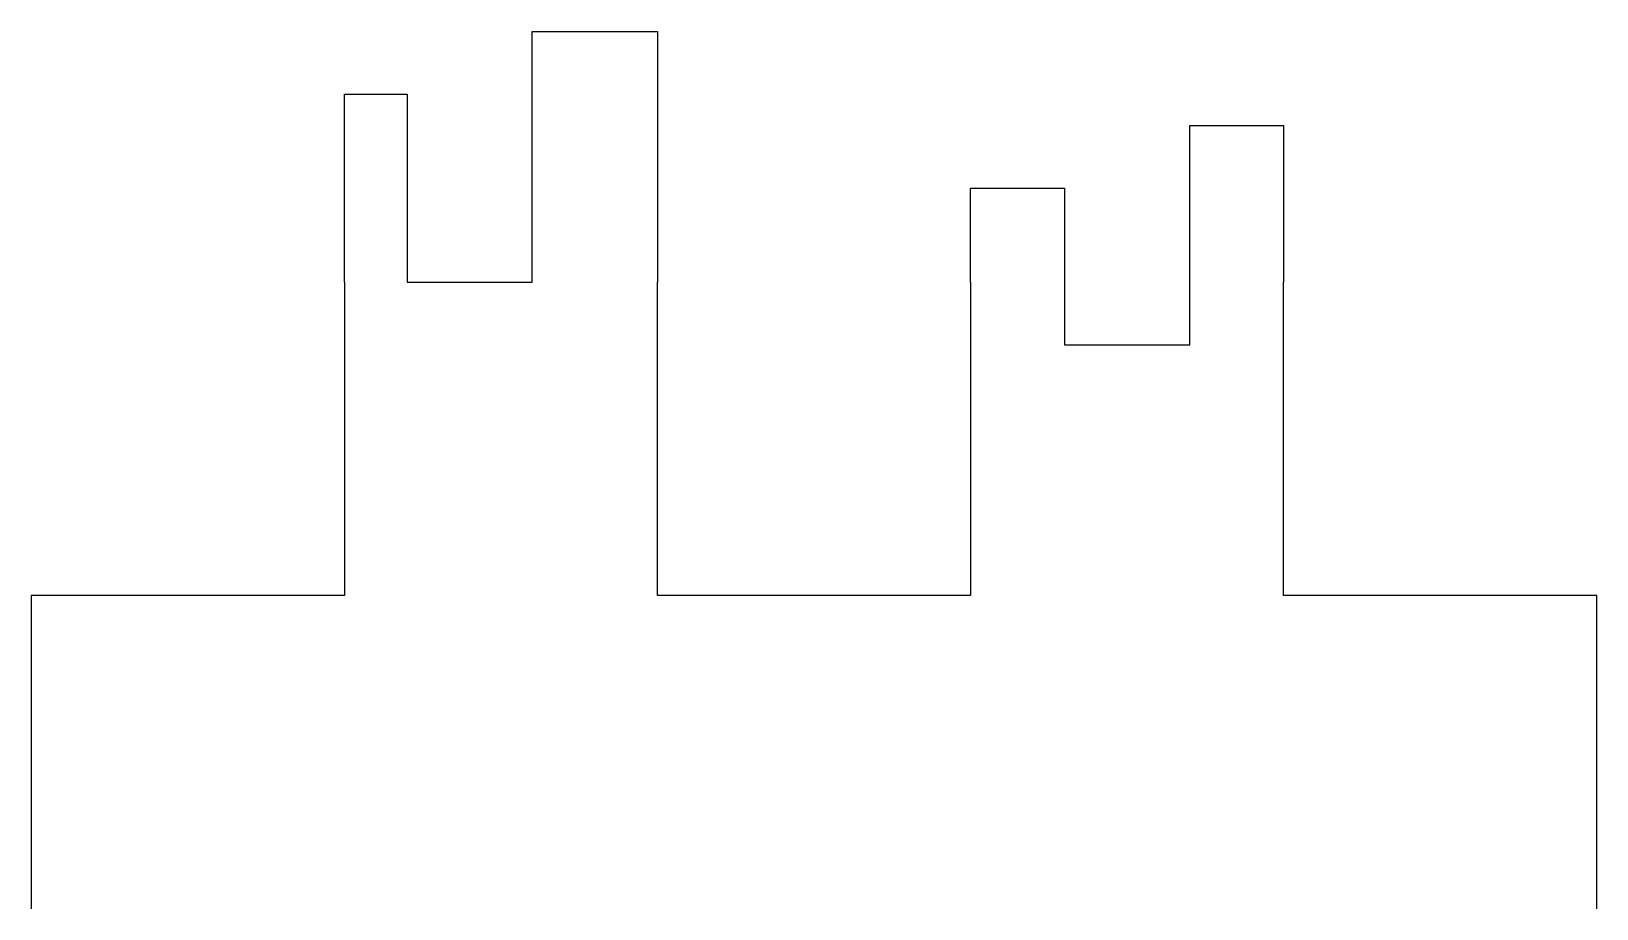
# Model space of a CAD drawing. Header units: millimetres. Extents: x -60 to -10, y -30 to -2.
import ezdxf

# ---------------------------------------------------------------- set-up
doc = ezdxf.new("R2010")
doc.units = ezdxf.units.MM
doc.header["$MEASUREMENT"] = 0
doc.layers.get('0').update_dxf_attribs({"lineweight": 25, "true_color": 0xffffff})

msp = doc.modelspace()

# ---------------------------------------------------------------- linework, layer by layer
for p, q in [((-44, -10), (-44, -2)), ((-44, -2), (-40, -2)), ((-40, -2), (-40, -10)), ((-50, -10), (-50, -4)), ((-50, -4), (-48, -4)), ((-48, -4), (-48, -10)), ((-23, -12), (-23, -5)), ((-23, -5), (-20, -5)), ((-20, -5), (-20, -10)), ((-30, -10), (-30, -7)), ((-30, -7), (-27, -7)), ((-27, -7), (-27, -12)), ((-50, -10), (-50, -20)), ((-48, -10), (-44, -10)), ((-40, -20), (-40, -10)), ((-30, -10), (-30, -20)), ((-20, -20), (-20, -10)), ((-27, -12), (-23, -12)), ((-50, -20), (-60, -20)), ((-60, -20), (-60, -30)), ((-30, -20), (-40, -20)), ((-10, -20), (-20, -20)), ((-10, -30), (-10, -20))]:
    msp.add_line(p, q)

doc.saveas('drawing.dxf')
